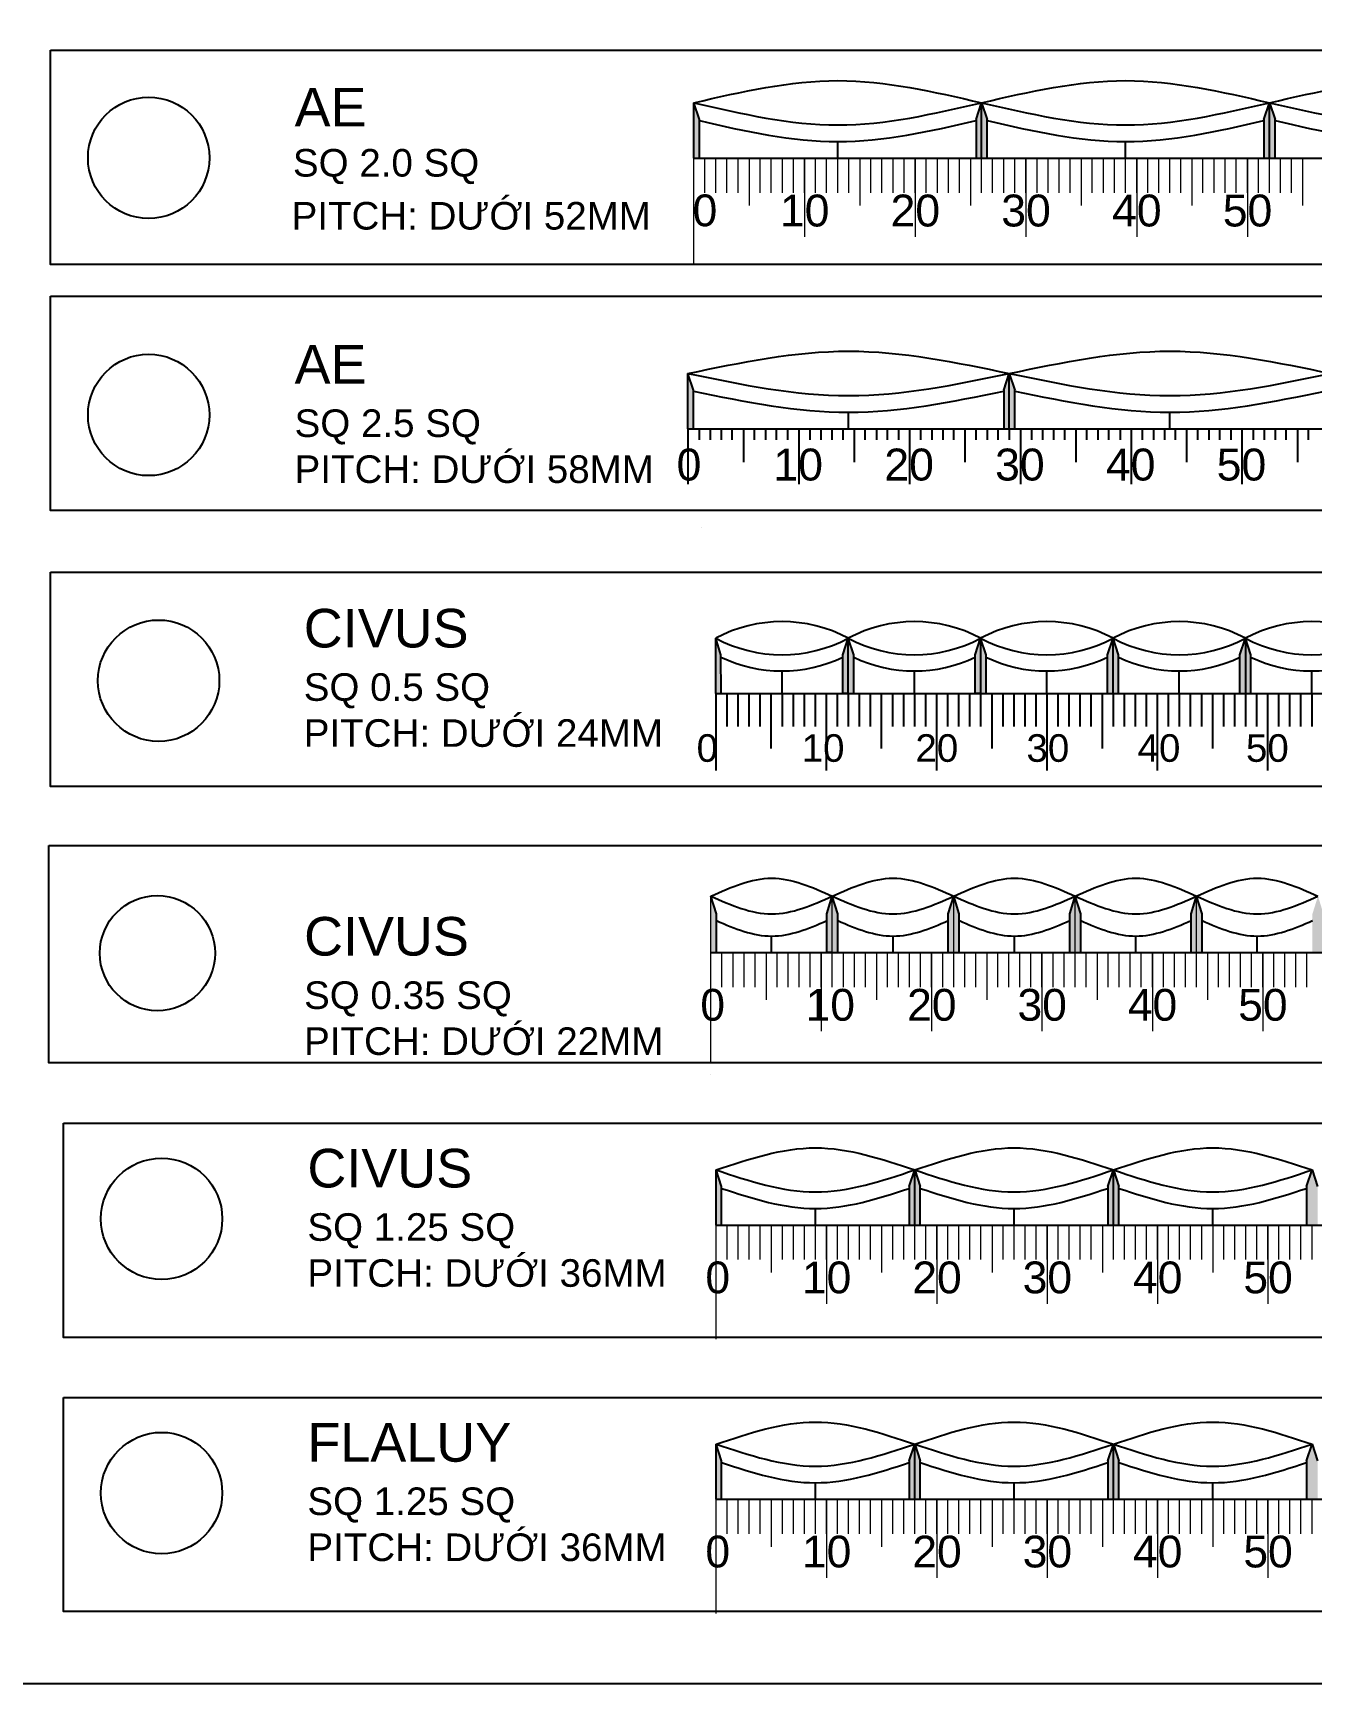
# Model space of a CAD drawing. Header units: millimetres. Extents: x 10828 to 12582, y 10200 to 11457.
# Drawn here: x 11408.8 to 11524.7, y 11159.7 to 11309.3 of the extents above; entities that cross this region are included whole.
import ezdxf

# ---------------------------------------------------------------- set-up
doc = ezdxf.new("R2010")
doc.units = ezdxf.units.MM
doc.linetypes.add('ACAD_ISO03W100', pattern=[30, 12, -18])
for name, color, linetype, lineweight in [('BTONG', 250, 'Continuous', 30), ('chigioixd', 1, 'ACAD_ISO03W100', 30), ('VATLIEU', 250, 'Continuous', 5)]:
    doc.layers.add(name, color=color, linetype=linetype, lineweight=lineweight)
doc.layers.add('GHICHU', color=7, linetype='Continuous')
doc.styles.get("Standard").update_dxf_attribs({"font": 'arial.ttf'})
doc.styles.add('VN-DIM', font='')
doc.styles.get('VN-DIM').set_extended_font_data('VNI-Helve')

# ---------------------------------------------------------------- blocks, each defined once
blk = doc.blocks.new('*U8')
h = blk.add_hatch(color=3)
h.dxf.hatch_style = 1
h.paths.add_polyline_path([(-11.79, 0.25), (-12.25, 1.75), (-12.25, -3.25), (-11.75, -3.25)])
h.paths.add_polyline_path([(-0.25, 1.75), (-0.75, 0.25), (-0.75, -3.25), (-0.25, -3.25)])
h.paths.add_polyline_path([(0.25, 0.25), (-0.25, 1.75), (-0.25, -3.25), (0.25, -3.25)])
h.paths.add_polyline_path([(11.75, 1.75), (11.25, 0.25), (11.25, -3.25), (11.75, -3.25)])
h.paths.add_polyline_path([(12.25, 0.25), (11.75, 1.75), (11.75, -3.25), (12.25, -3.25)])
for p, q in [((-0.75, 0.25), (-0.25, 1.75)), ((-0.25, -3.25), (-0.25, 1.75)), ((0.25, 0.25), (-0.25, 1.75)), ((11.25, 0.25), (11.75, 1.75)), ((11.75, 1.75), (11.75, -3.25)), ((12.25, 0.25), (11.75, 1.75)), ((-0.75, -3.25), (-0.75, 0.25)), ((0.25, -3.25), (0.25, 0.25)), ((11.25, -3.25), (11.25, 0.25)), ((12.25, -3.25), (12.25, 0.25))]:
    blk.add_line(p, q)
at = {"color": 1}
for p, q in [((-6.25, -3.25), (-6.25, -1.25)), ((5.75, -3.25), (5.75, -1.25))]:
    blk.add_line(p, q, dxfattribs=at)
at = {"color": 5}
for centre, start, end in [((-6.25, -9.5), 61.9275, 118.0725), ((5.75, 13), 241.9275, 298.0725)]:
    blk.add_arc(centre, 12.75, start, end, dxfattribs=at)
at = {"color": 6}
for centre, start, end in [((5.75, -9.5), 61.9275, 118.0725), ((-6.25, 13), 241.9275, 298.0725)]:
    blk.add_arc(centre, 12.75, start, end, dxfattribs=at)
at = {"color": 1}
for centre, start in [((-6.25, 11.53), 244.2665), ((5.75, 11.53), 244.4453)]:
    blk.add_arc(centre, 12.75, start, 295.5547, dxfattribs=at)
blk = doc.blocks.new('*U9')
at = {"color": 0, "linetype": 'ByBlock', "lineweight": -2, "transparency": 16777216}
for p in [(0, 0), (24, 0), (48, 0), (72, 0)]:
    blk.add_blockref('*U8', p, dxfattribs=at)

msp = doc.modelspace()

# ---------------------------------------------------------------- hatches: boundary and pattern name
h = msp.add_hatch(color=3)
h.dxf.hatch_style = 1
h.paths.add_polyline_path([(11469.18, 11301.46), (11468.67, 11302.97), (11468.67, 11297.95), (11469.18, 11297.95)])
h.paths.add_polyline_path([(11494.76, 11302.97), (11494.26, 11301.46), (11494.26, 11297.95), (11494.76, 11297.95)])
h.paths.add_polyline_path([(11495.26, 11301.46), (11494.76, 11302.97), (11494.76, 11297.95), (11495.26, 11297.95)])
h.paths.add_polyline_path([(11520.84, 11302.97), (11520.34, 11301.46), (11520.34, 11297.95), (11520.84, 11297.95)])
h.paths.add_polyline_path([(11521.35, 11301.46), (11520.84, 11302.97), (11520.84, 11297.95), (11521.35, 11297.95)])
h = msp.add_hatch(color=3)
h.dxf.hatch_style = 1
h.paths.add_polyline_path([(11521.35, 11301.46), (11520.84, 11302.97), (11520.84, 11297.95), (11521.35, 11297.95)])
h.paths.add_polyline_path([(11546.93, 11302.97), (11546.43, 11301.46), (11546.43, 11297.95), (11546.93, 11297.95)])
h.paths.add_polyline_path([(11547.43, 11301.46), (11546.93, 11302.97), (11546.93, 11297.95), (11547.43, 11297.95)])
h.paths.add_polyline_path([(11573.02, 11302.97), (11572.51, 11301.46), (11572.51, 11297.95), (11573.02, 11297.95)])
h.paths.add_polyline_path([(11573.52, 11301.46), (11573.02, 11302.97), (11573.02, 11297.95), (11573.52, 11297.95)])
h = msp.add_hatch(color=3)
h.dxf.hatch_style = 1
h.paths.add_polyline_path([(11468.65, 11276.94), (11468.15, 11278.44), (11468.15, 11273.42), (11468.65, 11273.42)])
h.paths.add_polyline_path([(11497.27, 11278.44), (11496.76, 11276.94), (11496.76, 11273.42), (11497.27, 11273.42)])
h.paths.add_polyline_path([(11497.77, 11276.94), (11497.27, 11278.44), (11497.27, 11273.42), (11497.77, 11273.42)])
h.paths.add_polyline_path([(11526.39, 11278.44), (11525.88, 11276.94), (11525.88, 11273.42), (11526.39, 11273.42)])
h.paths.add_polyline_path([(11526.89, 11276.94), (11526.39, 11278.44), (11526.39, 11273.42), (11526.89, 11273.42)])
h = msp.add_hatch(color=3)
h.dxf.hatch_style = 1
h.paths.add_polyline_path([(11470.73, 11229.46), (11470.23, 11231.08), (11470.23, 11225.96), (11470.73, 11225.96)])
h.paths.add_polyline_path([(11481.23, 11231.08), (11480.73, 11229.47), (11480.73, 11225.97), (11481.23, 11225.96)])
h.paths.add_polyline_path([(11481.73, 11229.46), (11481.23, 11231.08), (11481.23, 11225.96), (11481.73, 11225.96)])
h.paths.add_polyline_path([(11492.73, 11229.46), (11492.23, 11231.08), (11492.23, 11225.96), (11492.73, 11225.96)])
h.paths.add_polyline_path([(11492.23, 11231.08), (11491.73, 11229.47), (11491.73, 11225.96), (11492.23, 11225.96)])
h.paths.add_polyline_path([(11503.24, 11231.08), (11502.74, 11229.47), (11502.74, 11225.96), (11503.24, 11225.96)])
h.paths.add_polyline_path([(11503.74, 11229.46), (11503.24, 11231.08), (11503.24, 11225.96), (11503.74, 11225.96)])
h.paths.add_polyline_path([(11514.24, 11231.08), (11513.74, 11229.47), (11513.74, 11225.96), (11514.24, 11225.96)])
h.paths.add_polyline_path([(11514.74, 11229.46), (11514.24, 11231.08), (11514.24, 11225.96), (11514.74, 11225.96)])
h.paths.add_polyline_path([(11525.24, 11231.08), (11524.74, 11229.47), (11524.74, 11225.96), (11525.24, 11225.96)])
h.paths.add_polyline_path([(11525.74, 11229.46), (11525.24, 11231.08), (11525.24, 11225.96), (11525.74, 11225.96)])
h.paths.add_polyline_path([(11536.24, 11231.08), (11535.74, 11229.46), (11535.74, 11225.96), (11536.24, 11225.96)])
h.paths.add_polyline_path([(11536.74, 11229.46), (11536.24, 11231.08), (11536.24, 11225.96), (11536.74, 11225.96)])
h.paths.add_polyline_path([(11547.24, 11231.08), (11546.74, 11229.46), (11546.74, 11225.96), (11547.24, 11225.96)])
h.paths.add_polyline_path([(11547.74, 11229.46), (11547.24, 11231.08), (11547.24, 11225.96), (11547.74, 11225.96)])
h.paths.add_polyline_path([(11558.24, 11231.08), (11557.74, 11229.46), (11557.74, 11225.96), (11558.24, 11225.96)])
h.paths.add_polyline_path([(11558.74, 11229.46), (11558.24, 11231.08), (11558.24, 11225.96), (11558.74, 11225.96)])
h.paths.add_polyline_path([(11569.24, 11231.08), (11568.74, 11229.47), (11568.74, 11225.96), (11569.24, 11225.96)])
h.paths.add_polyline_path([(11569.74, 11229.46), (11569.24, 11231.08), (11569.24, 11225.96), (11569.74, 11225.96)])
h.paths.add_polyline_path([(11580.24, 11231.08), (11579.74, 11229.47), (11579.74, 11225.96), (11580.24, 11225.96)])
h = msp.add_hatch(color=3)
h.dxf.hatch_style = 1
h.paths.add_polyline_path([(11507.2, 11204.77), (11506.7, 11206.27), (11506.7, 11201.27), (11507.2, 11201.27)])
h.paths.add_polyline_path([(11506.7, 11206.27), (11506.2, 11204.77), (11506.2, 11201.27), (11506.7, 11201.27)])
h.paths.add_polyline_path([(11488.7, 11206.27), (11488.2, 11204.77), (11488.2, 11201.27), (11488.7, 11201.27)])
h.paths.add_polyline_path([(11489.2, 11204.77), (11488.7, 11206.27), (11488.7, 11201.27), (11489.2, 11201.27)])
h.paths.add_polyline_path([(11471.2, 11204.77), (11470.7, 11206.27), (11470.7, 11201.27), (11471.2, 11201.27)])
h = msp.add_hatch(color=3)
h.dxf.hatch_style = 1
h.paths.add_polyline_path([(11543.2, 11204.77), (11542.7, 11206.27), (11542.7, 11201.27), (11543.2, 11201.27)])
h.paths.add_polyline_path([(11542.7, 11206.27), (11542.2, 11204.77), (11542.2, 11201.27), (11542.7, 11201.27)])
h.paths.add_polyline_path([(11524.7, 11206.27), (11524.2, 11204.77), (11524.2, 11201.27), (11524.7, 11201.27)])
h.paths.add_polyline_path([(11525.2, 11204.77), (11524.7, 11206.27), (11524.7, 11201.27), (11525.2, 11201.27)])
h.paths.add_polyline_path([(11507.2, 11204.77), (11506.7, 11206.27), (11506.7, 11201.27), (11507.2, 11201.27)])
h = msp.add_hatch(color=3)
h.dxf.hatch_style = 1
h.paths.add_polyline_path([(11507.2, 11179.92), (11506.7, 11181.42), (11506.7, 11176.42), (11507.2, 11176.42)])
h.paths.add_polyline_path([(11506.7, 11181.42), (11506.2, 11179.92), (11506.2, 11176.42), (11506.7, 11176.42)])
h.paths.add_polyline_path([(11488.7, 11181.42), (11488.2, 11179.92), (11488.2, 11176.42), (11488.7, 11176.42)])
h.paths.add_polyline_path([(11489.2, 11179.92), (11488.7, 11181.42), (11488.7, 11176.42), (11489.2, 11176.42)])
h.paths.add_polyline_path([(11471.2, 11179.92), (11470.7, 11181.42), (11470.7, 11176.42), (11471.2, 11176.42)])
h = msp.add_hatch(color=3)
h.dxf.hatch_style = 1
h.paths.add_polyline_path([(11543.2, 11179.92), (11542.7, 11181.42), (11542.7, 11176.42), (11543.2, 11176.42)])
h.paths.add_polyline_path([(11542.7, 11181.42), (11542.2, 11179.92), (11542.2, 11176.42), (11542.7, 11176.42)])
h.paths.add_polyline_path([(11524.7, 11181.42), (11524.2, 11179.92), (11524.2, 11176.42), (11524.7, 11176.42)])
h.paths.add_polyline_path([(11525.2, 11179.92), (11524.7, 11181.42), (11524.7, 11176.42), (11525.2, 11176.42)])
h.paths.add_polyline_path([(11507.2, 11179.92), (11506.7, 11181.42), (11506.7, 11176.42), (11507.2, 11176.42)])

# ---------------------------------------------------------------- linework, layer by layer
for p, q in [((11468.67, 11297.95), (11468.67, 11302.97)), ((11469.18, 11301.46), (11468.67, 11302.97)), ((11494.26, 11301.46), (11494.76, 11302.97)), ((11494.76, 11297.95), (11494.76, 11302.97)), ((11494.76, 11302.97), (11495.26, 11301.46)), ((11520.34, 11301.46), (11520.84, 11302.97)), ((11520.84, 11297.95), (11520.84, 11302.97)), ((11520.84, 11302.97), (11521.35, 11301.46)), ((11468.67, 11297.95), (11468.67, 11301.46)), ((11469.18, 11297.95), (11469.18, 11301.46)), ((11494.26, 11301.46), (11494.26, 11297.95)), ((11495.26, 11297.95), (11495.26, 11301.46)), ((11520.34, 11301.46), (11520.34, 11297.95)), ((11521.35, 11297.95), (11521.35, 11301.46)), ((11468.15, 11273.42), (11468.15, 11278.44)), ((11468.65, 11276.94), (11468.15, 11278.44)), ((11496.76, 11276.94), (11497.27, 11278.44)), ((11497.27, 11273.42), (11497.27, 11278.44)), ((11497.27, 11278.44), (11497.77, 11276.94)), ((11468.65, 11273.42), (11468.65, 11276.94)), ((11496.76, 11276.94), (11496.76, 11273.42)), ((11497.77, 11273.42), (11497.77, 11276.94)), ((11468.15, 11273.42), (11478.19, 11273.42)), ((11468.15, 11273.42), (11469.15, 11273.42)), ((11468.15, 11273.42), (11468.15, 11268.4)), ((11469.15, 11273.42), (11469.15, 11272.42)), ((11469.15, 11273.42), (11470.15, 11273.42)), ((11470.15, 11273.42), (11470.15, 11272.42)), ((11470.15, 11273.42), (11471.16, 11273.42)), ((11471.16, 11273.42), (11471.16, 11272.42)), ((11472.16, 11272.42), (11472.16, 11273.42)), ((11472.16, 11273.42), (11473.17, 11273.42)), ((11473.17, 11273.42), (11473.17, 11270.41)), ((11474.17, 11272.42), (11474.17, 11273.42)), ((11474.17, 11273.42), (11475.17, 11273.42)), ((11475.17, 11273.42), (11475.17, 11272.42)), ((11476.18, 11272.42), (11476.18, 11273.42)), ((11476.18, 11273.42), (11477.18, 11273.42)), ((11477.18, 11273.42), (11477.18, 11272.42)), ((11478.19, 11273.42), (11478.19, 11268.4)), ((11478.19, 11273.42), (11488.23, 11273.42)), ((11478.19, 11273.42), (11479.19, 11273.42)), ((11478.19, 11273.42), (11478.19, 11268.4)), ((11479.19, 11273.42), (11479.19, 11272.42)), ((11479.19, 11273.42), (11480.2, 11273.42)), ((11480.2, 11273.42), (11480.2, 11272.42)), ((11480.2, 11273.42), (11481.2, 11273.42)), ((11481.2, 11273.42), (11481.2, 11272.42)), ((11482.2, 11272.42), (11482.2, 11273.42)), ((11482.2, 11273.42), (11483.21, 11273.42)), ((11483.21, 11273.42), (11483.21, 11270.41)), ((11484.21, 11272.42), (11484.21, 11273.42)), ((11484.21, 11273.42), (11485.22, 11273.42)), ((11485.22, 11273.42), (11485.22, 11272.42)), ((11486.22, 11272.42), (11486.22, 11273.42)), ((11486.22, 11273.42), (11487.22, 11273.42)), ((11487.22, 11273.42), (11487.22, 11272.42)), ((11488.23, 11273.42), (11488.23, 11268.4)), ((11488.23, 11273.42), (11498.27, 11273.42)), ((11488.23, 11273.42), (11489.23, 11273.42)), ((11488.23, 11273.42), (11488.23, 11268.4)), ((11489.23, 11273.42), (11489.23, 11272.42)), ((11489.23, 11273.42), (11490.24, 11273.42)), ((11490.24, 11273.42), (11490.24, 11272.42)), ((11490.24, 11273.42), (11491.24, 11273.42)), ((11491.24, 11273.42), (11491.24, 11272.42)), ((11492.25, 11272.42), (11492.25, 11273.42)), ((11492.25, 11273.42), (11493.25, 11273.42)), ((11493.25, 11273.42), (11493.25, 11270.41)), ((11494.25, 11272.42), (11494.25, 11273.42)), ((11494.25, 11273.42), (11495.26, 11273.42)), ((11495.26, 11273.42), (11495.26, 11272.42)), ((11496.26, 11272.42), (11496.26, 11273.42)), ((11496.26, 11273.42), (11497.27, 11273.42)), ((11497.27, 11273.42), (11497.27, 11272.42)), ((11498.27, 11273.42), (11498.27, 11268.4)), ((11498.27, 11273.42), (11508.31, 11273.42)), ((11498.27, 11273.42), (11499.27, 11273.42)), ((11498.27, 11273.42), (11498.27, 11268.4)), ((11499.27, 11273.42), (11499.27, 11272.42)), ((11499.27, 11273.42), (11500.28, 11273.42)), ((11500.28, 11273.42), (11500.28, 11272.42)), ((11500.28, 11273.42), (11501.28, 11273.42)), ((11501.28, 11273.42), (11501.28, 11272.42)), ((11502.29, 11272.42), (11502.29, 11273.42)), ((11502.29, 11273.42), (11503.29, 11273.42)), ((11503.29, 11273.42), (11503.29, 11270.41)), ((11504.29, 11272.42), (11504.29, 11273.42)), ((11504.29, 11273.42), (11505.3, 11273.42)), ((11505.3, 11273.42), (11505.3, 11272.42)), ((11506.3, 11272.42), (11506.3, 11273.42)), ((11506.3, 11273.42), (11507.31, 11273.42)), ((11507.31, 11273.42), (11507.31, 11272.42)), ((11508.31, 11273.42), (11508.31, 11268.4)), ((11508.31, 11273.42), (11518.35, 11273.42)), ((11508.31, 11273.42), (11509.32, 11273.42)), ((11508.31, 11273.42), (11508.31, 11268.4)), ((11509.32, 11273.42), (11509.32, 11272.42)), ((11509.32, 11273.42), (11510.32, 11273.42)), ((11510.32, 11273.42), (11510.32, 11272.42)), ((11510.32, 11273.42), (11511.32, 11273.42)), ((11511.32, 11273.42), (11511.32, 11272.42)), ((11512.33, 11272.42), (11512.33, 11273.42)), ((11512.33, 11273.42), (11513.33, 11273.42)), ((11513.33, 11273.42), (11513.33, 11270.41)), ((11514.34, 11272.42), (11514.34, 11273.42)), ((11514.34, 11273.42), (11515.34, 11273.42)), ((11515.34, 11273.42), (11515.34, 11272.42)), ((11516.34, 11272.42), (11516.34, 11273.42)), ((11516.34, 11273.42), (11517.35, 11273.42)), ((11517.35, 11273.42), (11517.35, 11272.42)), ((11518.35, 11273.42), (11518.35, 11268.4)), ((11518.35, 11273.42), (11528.39, 11273.42)), ((11518.35, 11273.42), (11519.36, 11273.42)), ((11518.35, 11273.42), (11518.35, 11268.4)), ((11519.36, 11273.42), (11519.36, 11272.42)), ((11519.36, 11273.42), (11520.36, 11273.42)), ((11520.36, 11273.42), (11520.36, 11272.42)), ((11520.36, 11273.42), (11521.37, 11273.42)), ((11521.37, 11273.42), (11521.37, 11272.42)), ((11522.37, 11272.42), (11522.37, 11273.42)), ((11522.37, 11273.42), (11523.37, 11273.42)), ((11523.37, 11273.42), (11523.37, 11270.41)), ((11524.38, 11272.42), (11524.38, 11273.42)), ((11524.38, 11273.42), (11525.38, 11273.42)), ((11470.67, 11249.45), (11470.67, 11254.45)), ((11471.13, 11252.95), (11470.67, 11254.45)), ((11471.17, 11249.45), (11471.13, 11252.95)), ((11470.67, 11249.45), (11470.67, 11242.45)), ((11470.67, 11249.45), (11471.67, 11249.45)), ((11470.67, 11249.45), (11471.17, 11249.45)), ((11471.67, 11249.45), (11471.67, 11246.45)), ((11471.67, 11249.45), (11472.67, 11249.45)), ((11472.67, 11249.45), (11472.67, 11246.45)), ((11472.67, 11249.45), (11473.67, 11249.45)), ((11473.67, 11249.45), (11473.67, 11246.45)), ((11473.67, 11249.45), (11474.67, 11249.45)), ((11474.67, 11249.45), (11474.67, 11246.45)), ((11474.67, 11249.45), (11475.67, 11249.45)), ((11475.67, 11249.45), (11475.67, 11244.45)), ((11475.67, 11249.45), (11476.67, 11249.45)), ((11476.67, 11249.45), (11476.67, 11246.45)), ((11476.67, 11249.45), (11477.67, 11249.45)), ((11477.67, 11249.45), (11477.67, 11246.45)), ((11477.67, 11249.45), (11478.67, 11249.45)), ((11478.67, 11249.45), (11478.67, 11246.45)), ((11478.67, 11249.45), (11479.67, 11249.45)), ((11479.67, 11249.45), (11479.67, 11246.45)), ((11479.67, 11249.45), (11480.67, 11249.45)), ((11480.67, 11249.45), (11480.67, 11242.45)), ((11480.67, 11249.45), (11480.67, 11242.45)), ((11480.67, 11249.45), (11481.67, 11249.45)), ((11481.67, 11249.45), (11481.67, 11246.45)), ((11481.67, 11249.45), (11482.67, 11249.45)), ((11482.67, 11249.45), (11482.17, 11249.45)), ((11482.67, 11249.45), (11482.67, 11246.45)), ((11482.67, 11249.45), (11483.67, 11249.45)), ((11482.67, 11249.45), (11483.17, 11249.45)), ((11483.67, 11249.45), (11483.67, 11246.45)), ((11483.67, 11249.45), (11484.67, 11249.45)), ((11484.67, 11249.45), (11484.67, 11246.45)), ((11484.67, 11249.45), (11485.67, 11249.45)), ((11485.67, 11249.45), (11485.67, 11244.45)), ((11485.67, 11249.45), (11486.67, 11249.45)), ((11486.67, 11249.45), (11486.67, 11246.45)), ((11486.67, 11249.45), (11487.67, 11249.45)), ((11487.67, 11249.45), (11487.67, 11246.45)), ((11487.67, 11249.45), (11488.67, 11249.45)), ((11488.67, 11249.45), (11488.67, 11246.45)), ((11488.67, 11249.45), (11489.67, 11249.45)), ((11489.67, 11249.45), (11489.67, 11246.45)), ((11489.67, 11249.45), (11490.67, 11249.45)), ((11490.67, 11249.45), (11490.67, 11242.45)), ((11490.67, 11249.45), (11490.67, 11242.45)), ((11490.67, 11249.45), (11491.67, 11249.45)), ((11491.67, 11249.45), (11491.67, 11246.45)), ((11491.67, 11249.45), (11492.67, 11249.45)), ((11492.67, 11249.45), (11492.67, 11246.45)), ((11492.67, 11249.45), (11493.67, 11249.45)), ((11493.67, 11249.45), (11493.67, 11246.45)), ((11493.67, 11249.45), (11494.67, 11249.45)), ((11494.67, 11249.45), (11494.17, 11249.45)), ((11494.67, 11249.45), (11494.67, 11246.45)), ((11494.67, 11249.45), (11495.67, 11249.45)), ((11494.67, 11249.45), (11495.17, 11249.45)), ((11495.67, 11249.45), (11495.67, 11244.45)), ((11495.67, 11249.45), (11496.67, 11249.45)), ((11496.67, 11249.45), (11496.67, 11246.45)), ((11496.67, 11249.45), (11497.67, 11249.45)), ((11497.67, 11249.45), (11497.67, 11246.45)), ((11497.67, 11249.45), (11498.67, 11249.45)), ((11498.67, 11249.45), (11498.67, 11246.45)), ((11498.67, 11249.45), (11499.67, 11249.45)), ((11499.67, 11249.45), (11499.67, 11246.45)), ((11499.67, 11249.45), (11500.67, 11249.45)), ((11500.67, 11249.45), (11500.67, 11242.45)), ((11500.67, 11249.45), (11500.67, 11242.45)), ((11500.67, 11249.45), (11501.67, 11249.45)), ((11501.67, 11249.45), (11501.67, 11246.45)), ((11501.67, 11249.45), (11502.67, 11249.45)), ((11502.67, 11249.45), (11502.67, 11246.45)), ((11502.67, 11249.45), (11503.67, 11249.45)), ((11503.67, 11249.45), (11503.67, 11246.45)), ((11503.67, 11249.45), (11504.67, 11249.45)), ((11504.67, 11249.45), (11504.67, 11246.45)), ((11504.67, 11249.45), (11505.67, 11249.45)), ((11505.67, 11249.45), (11505.67, 11244.45)), ((11505.67, 11249.45), (11506.67, 11249.45)), ((11506.67, 11249.45), (11506.67, 11246.45)), ((11506.67, 11249.45), (11507.67, 11249.45)), ((11507.67, 11249.45), (11507.67, 11246.45)), ((11507.67, 11249.45), (11508.67, 11249.45)), ((11508.67, 11249.45), (11508.67, 11246.45)), ((11508.67, 11249.45), (11509.67, 11249.45)), ((11509.67, 11249.45), (11509.67, 11246.45)), ((11509.67, 11249.45), (11510.67, 11249.45)), ((11510.67, 11249.45), (11510.67, 11242.45)), ((11510.67, 11249.45), (11510.67, 11242.45)), ((11510.67, 11249.45), (11511.67, 11249.45)), ((11511.67, 11249.45), (11511.67, 11246.45)), ((11511.67, 11249.45), (11512.67, 11249.45)), ((11512.67, 11249.45), (11512.67, 11246.45)), ((11512.67, 11249.45), (11513.67, 11249.45)), ((11513.67, 11249.45), (11513.67, 11246.45)), ((11513.67, 11249.45), (11514.67, 11249.45)), ((11514.67, 11249.45), (11514.67, 11246.45)), ((11514.67, 11249.45), (11515.67, 11249.45)), ((11515.67, 11249.45), (11515.67, 11244.45)), ((11515.67, 11249.45), (11516.67, 11249.45)), ((11516.67, 11249.45), (11516.67, 11246.45)), ((11516.67, 11249.45), (11517.67, 11249.45)), ((11517.67, 11249.45), (11517.67, 11246.45)), ((11517.67, 11249.45), (11518.67, 11249.45)), ((11518.67, 11249.45), (11518.67, 11246.45)), ((11518.67, 11249.45), (11519.67, 11249.45)), ((11519.67, 11249.45), (11519.67, 11246.45)), ((11519.67, 11249.45), (11520.67, 11249.45)), ((11520.67, 11249.45), (11520.67, 11242.45)), ((11520.67, 11249.45), (11520.67, 11242.45)), ((11520.67, 11249.45), (11521.67, 11249.45)), ((11521.67, 11249.45), (11521.67, 11246.45)), ((11521.67, 11249.45), (11522.67, 11249.45)), ((11522.67, 11249.45), (11522.67, 11246.45)), ((11522.67, 11249.45), (11523.67, 11249.45)), ((11523.67, 11249.45), (11523.67, 11246.45)), ((11523.67, 11249.45), (11524.67, 11249.45)), ((11524.67, 11249.45), (11524.67, 11246.45)), ((11524.67, 11249.45), (11525.67, 11249.45)), ((11470.73, 11229.46), (11470.23, 11231.08)), ((11480.73, 11229.47), (11481.23, 11231.08)), ((11481.73, 11229.46), (11481.23, 11231.08)), ((11491.73, 11229.47), (11492.23, 11231.08)), ((11492.73, 11229.46), (11492.23, 11231.08)), ((11502.74, 11229.47), (11503.24, 11231.08)), ((11503.74, 11229.46), (11503.24, 11231.08)), ((11513.74, 11229.47), (11514.24, 11231.08)), ((11514.74, 11229.46), (11514.24, 11231.08)), ((11470.7, 11201.27), (11470.7, 11206.27)), ((11471.2, 11204.77), (11470.7, 11206.27)), ((11488.2, 11204.77), (11488.7, 11206.27)), ((11488.7, 11201.27), (11488.7, 11206.27)), ((11488.7, 11206.27), (11489.2, 11204.77)), ((11506.2, 11204.77), (11506.7, 11206.27)), ((11506.7, 11201.27), (11506.7, 11206.27)), ((11506.7, 11206.27), (11507.2, 11204.77)), ((11524.2, 11204.77), (11524.7, 11206.27)), ((11524.7, 11206.27), (11525.2, 11204.77)), ((11471.2, 11201.27), (11471.2, 11204.77)), ((11488.2, 11204.77), (11488.2, 11201.27)), ((11489.2, 11201.27), (11489.2, 11204.77)), ((11506.2, 11204.77), (11506.2, 11201.27)), ((11507.2, 11201.27), (11507.2, 11204.77)), ((11524.2, 11204.77), (11524.2, 11201.27)), ((11470.7, 11176.42), (11470.7, 11181.42)), ((11471.2, 11179.92), (11470.7, 11181.42)), ((11488.2, 11179.92), (11488.7, 11181.42)), ((11488.7, 11176.42), (11488.7, 11181.42)), ((11488.7, 11181.42), (11489.2, 11179.92)), ((11506.2, 11179.92), (11506.7, 11181.42)), ((11506.7, 11176.42), (11506.7, 11181.42)), ((11506.7, 11181.42), (11507.2, 11179.92)), ((11524.2, 11179.92), (11524.7, 11181.42)), ((11524.7, 11181.42), (11525.2, 11179.92)), ((11471.2, 11176.42), (11471.2, 11179.92)), ((11488.2, 11179.92), (11488.2, 11176.42)), ((11489.2, 11176.42), (11489.2, 11179.92)), ((11506.2, 11179.92), (11506.2, 11176.42)), ((11507.2, 11176.42), (11507.2, 11179.92)), ((11524.2, 11179.92), (11524.2, 11176.42))]:
    msp.add_line(p, q)
at = {"color": 1}
for p, q in [((11481.72, 11297.95), (11481.72, 11299.46)), ((11507.8, 11297.95), (11507.8, 11299.46)), ((11482.71, 11273.42), (11482.71, 11274.93)), ((11511.83, 11273.42), (11511.83, 11274.93)), ((11470.73, 11225.96), (11470.73, 11229.46)), ((11480.73, 11225.97), (11480.73, 11229.47)), ((11481.73, 11225.96), (11481.73, 11229.46)), ((11491.73, 11225.97), (11491.73, 11229.47)), ((11492.73, 11225.96), (11492.73, 11229.46)), ((11502.74, 11225.97), (11502.74, 11229.47)), ((11503.74, 11225.96), (11503.74, 11229.46)), ((11513.74, 11225.97), (11513.74, 11229.47)), ((11514.74, 11225.96), (11514.74, 11229.46)), ((11475.73, 11225.96), (11475.73, 11227.46)), ((11486.73, 11225.96), (11486.73, 11227.46)), ((11497.74, 11225.96), (11497.74, 11227.46)), ((11508.74, 11225.96), (11508.74, 11227.46)), ((11519.74, 11225.96), (11519.74, 11227.46)), ((11479.7, 11201.27), (11479.7, 11202.77)), ((11497.7, 11201.27), (11497.7, 11202.77)), ((11515.7, 11201.27), (11515.7, 11202.77)), ((11479.7, 11176.42), (11479.7, 11177.92)), ((11497.7, 11176.42), (11497.7, 11177.92)), ((11515.7, 11176.42), (11515.7, 11177.92))]:
    msp.add_line(p, q, dxfattribs=at)
at = {"color": 0}
for p, q in [((11468.67, 11297.95), (11599.6, 11297.95)), ((11468.67, 11297.95), (11469.18, 11297.95)), ((11494.76, 11297.95), (11495.26, 11297.95)), ((11520.84, 11297.95), (11521.35, 11297.95)), ((11470.23, 11225.96), (11580.24, 11225.96)), ((11470.23, 11225.96), (11470.23, 11225.96)), ((11470.23, 11225.96), (11470.73, 11225.96)), ((11481.23, 11225.96), (11480.73, 11225.97)), ((11481.23, 11225.96), (11481.73, 11225.96)), ((11470.7, 11201.27), (11580.7, 11201.27)), ((11470.7, 11201.27), (11471.2, 11201.27)), ((11488.7, 11201.27), (11489.2, 11201.27)), ((11506.7, 11201.27), (11507.2, 11201.27)), ((11470.7, 11176.42), (11580.7, 11176.42)), ((11470.7, 11176.42), (11471.2, 11176.42)), ((11488.7, 11176.42), (11489.2, 11176.42)), ((11506.7, 11176.42), (11507.2, 11176.42))]:
    msp.add_line(p, q, dxfattribs=at)
for points in [[(11299.99, 11456.69), (11719.99, 11456.69), (11719.99, 11159.69), (11299.99, 11159.69)], [(11410.38, 11307.73), (11629.98, 11307.73), (11629.98, 11288.32), (11410.38, 11288.32)], [(11410.39, 11285.44), (11630, 11285.44), (11630, 11266.03), (11410.39, 11266.03)], [(11410.38, 11260.42), (11629.98, 11260.42), (11629.98, 11241.01), (11410.38, 11241.01)], [(11410.23, 11235.66), (11602.77, 11235.66), (11602.77, 11215.97), (11410.23, 11215.97)], [(11411.57, 11210.51), (11631.18, 11210.51), (11631.18, 11191.09), (11411.57, 11191.09)], [(11411.57, 11185.66), (11631.18, 11185.66), (11631.18, 11166.25), (11411.57, 11166.25)]]:
    msp.add_lwpolyline(points, close=True)
for centre, radius in [((11419.28, 11297.98), 5.5), ((11419.28, 11274.68), 5.5), ((11420.18, 11250.6), 5.5), ((11420.07, 11225.91), 5.22), ((11420.45, 11201.84), 5.5), ((11420.45, 11176.99), 5.5)]:
    msp.add_circle(centre, radius)
at = {"color": 5}
for points in [[(11468.67, 11302.97), (11481.72, 11304.98), (11494.76, 11302.97)], [(11520.84, 11302.97), (11533.89, 11304.98), (11546.93, 11302.97)], [(11494.76, 11302.97), (11507.8, 11300.96), (11520.84, 11302.97)], [(11468.15, 11278.44), (11482.71, 11280.46), (11497.27, 11278.44)], [(11497.27, 11278.44), (11511.83, 11276.43), (11526.39, 11278.44)], [(11470.23, 11231.08), (11475.73, 11232.71), (11481.23, 11231.08)], [(11492.23, 11231.08), (11497.74, 11232.71), (11503.24, 11231.08)], [(11514.24, 11231.08), (11519.74, 11232.71), (11525.24, 11231.08)], [(11481.23, 11231.08), (11486.74, 11229.46), (11492.24, 11231.08)], [(11503.24, 11231.08), (11508.74, 11229.46), (11514.24, 11231.08)], [(11470.7, 11206.27), (11479.7, 11208.27), (11488.7, 11206.27)], [(11506.7, 11206.27), (11515.7, 11208.27), (11524.7, 11206.27)], [(11488.7, 11206.27), (11497.7, 11204.27), (11506.7, 11206.27)], [(11470.7, 11181.42), (11479.7, 11183.42), (11488.7, 11181.42)], [(11506.7, 11181.42), (11515.7, 11183.42), (11524.7, 11181.42)], [(11488.7, 11181.42), (11497.7, 11179.42), (11506.7, 11181.42)]]:
    msp.add_spline(points, degree=3, dxfattribs=at)
at = {"color": 6}
for points in [[(11494.76, 11302.97), (11507.8, 11304.98), (11520.84, 11302.97)], [(11468.67, 11302.97), (11481.72, 11300.96), (11494.76, 11302.97)], [(11520.84, 11302.97), (11533.89, 11300.96), (11546.93, 11302.97)], [(11497.27, 11278.44), (11511.83, 11280.46), (11526.39, 11278.44)], [(11468.15, 11278.44), (11482.71, 11276.43), (11497.27, 11278.44)], [(11481.23, 11231.08), (11486.74, 11232.71), (11492.24, 11231.08)], [(11503.24, 11231.08), (11508.74, 11232.71), (11514.24, 11231.08)], [(11470.23, 11231.08), (11475.73, 11229.46), (11481.23, 11231.08)], [(11492.23, 11231.08), (11497.74, 11229.46), (11503.24, 11231.08)], [(11514.24, 11231.08), (11519.74, 11229.46), (11525.24, 11231.08)], [(11488.7, 11206.27), (11497.7, 11208.27), (11506.7, 11206.27)], [(11470.7, 11206.27), (11479.7, 11204.27), (11488.7, 11206.27)], [(11506.7, 11206.27), (11515.7, 11204.27), (11524.7, 11206.27)], [(11488.7, 11181.42), (11497.7, 11183.42), (11506.7, 11181.42)], [(11470.7, 11181.42), (11479.7, 11179.42), (11488.7, 11181.42)], [(11506.7, 11181.42), (11515.7, 11179.42), (11524.7, 11181.42)]]:
    msp.add_spline(points, degree=3, dxfattribs=at)
at = {"color": 1}
for points in [[(11469.18, 11301.35), (11473.36, 11300.39), (11481.72, 11298.53), (11490.08, 11300.39), (11494.26, 11301.35)], [(11495.26, 11301.35), (11499.44, 11300.39), (11507.8, 11298.53), (11516.16, 11300.39), (11520.34, 11301.35)], [(11521.35, 11301.35), (11525.53, 11300.39), (11533.89, 11298.53), (11542.25, 11300.39), (11546.43, 11301.35)], [(11468.65, 11276.84), (11473.33, 11275.87), (11482.71, 11273.99), (11492.08, 11275.87), (11496.76, 11276.84)], [(11497.77, 11276.84), (11502.45, 11275.87), (11511.83, 11273.99), (11521.2, 11275.87), (11525.88, 11276.84)], [(11471.2, 11204.6), (11474.03, 11203.66), (11479.7, 11201.87), (11485.36, 11203.66), (11488.2, 11204.6)], [(11489.2, 11204.6), (11492.03, 11203.66), (11497.7, 11201.87), (11503.36, 11203.66), (11506.2, 11204.6)], [(11507.2, 11204.6), (11510.03, 11203.66), (11515.7, 11201.87), (11521.36, 11203.66), (11524.2, 11204.6)], [(11471.2, 11179.75), (11474.03, 11178.81), (11479.7, 11177.03), (11485.36, 11178.81), (11488.2, 11179.75)], [(11489.2, 11179.75), (11492.03, 11178.81), (11497.7, 11177.03), (11503.36, 11178.81), (11506.2, 11179.75)], [(11507.2, 11179.75), (11510.03, 11178.81), (11515.7, 11177.03), (11521.36, 11178.81), (11524.2, 11179.75)]]:
    msp.add_open_spline(points, degree=3, dxfattribs=at)
for points in [[(11470.73, 11228.86), (11472.4, 11228.13), (11475.73, 11226.79), (11479.07, 11228.13), (11480.73, 11228.86)], [(11481.73, 11228.86), (11483.4, 11228.13), (11486.73, 11226.79), (11490.07, 11228.13), (11491.73, 11228.86)], [(11492.74, 11228.86), (11494.4, 11228.13), (11497.74, 11226.79), (11501.07, 11228.13), (11502.74, 11228.86)], [(11503.74, 11228.86), (11505.4, 11228.13), (11508.74, 11226.79), (11512.07, 11228.13), (11513.74, 11228.86)], [(11514.74, 11228.86), (11516.4, 11228.13), (11519.74, 11226.79), (11523.07, 11228.13), (11524.74, 11228.86)]]:
    msp.add_open_spline(points, degree=3, knots=[0.521719, 0.521719, 0.521719, 0.521719, 5.735117, 10.947798, 10.947798, 10.947798, 10.947798], dxfattribs=at)
at = {"color": 2}
msp.add_open_spline([(11481.23, 11229.08), (11481.23, 11229.08), (11481.23, 11229.08), (11481.24, 11229.08)], degree=3, dxfattribs=at)
at = {"layer": 'BTONG', "color": 0, "linetype": 'ByBlock', "lineweight": 13, "ltscale": 0.13}
for p, q in [((11468.67, 11294.82), (11468.67, 11297.95)), ((11469.68, 11294.82), (11469.68, 11297.95)), ((11470.68, 11294.82), (11470.68, 11297.95)), ((11471.68, 11294.82), (11471.68, 11297.95)), ((11472.69, 11294.82), (11472.69, 11297.95)), ((11473.69, 11297.95), (11473.69, 11293.65)), ((11474.69, 11294.82), (11474.69, 11297.95)), ((11475.7, 11294.82), (11475.7, 11297.95)), ((11476.7, 11294.82), (11476.7, 11297.95)), ((11477.7, 11294.82), (11477.7, 11297.95)), ((11478.71, 11294.82), (11478.71, 11297.95)), ((11479.71, 11294.82), (11479.71, 11297.95)), ((11480.71, 11294.82), (11480.71, 11297.95)), ((11481.72, 11294.82), (11481.72, 11297.95)), ((11482.72, 11294.82), (11482.72, 11297.95)), ((11483.72, 11297.95), (11483.72, 11293.65)), ((11484.73, 11294.82), (11484.73, 11297.95)), ((11485.73, 11294.82), (11485.73, 11297.95)), ((11486.73, 11294.82), (11486.73, 11297.95)), ((11487.74, 11294.82), (11487.74, 11297.95)), ((11488.74, 11294.82), (11488.74, 11297.95)), ((11489.74, 11294.82), (11489.74, 11297.95)), ((11490.75, 11294.82), (11490.75, 11297.95)), ((11491.75, 11294.82), (11491.75, 11297.95)), ((11492.75, 11294.82), (11492.75, 11297.95)), ((11493.76, 11297.95), (11493.76, 11293.65)), ((11494.76, 11294.82), (11494.76, 11297.95)), ((11495.76, 11294.82), (11495.76, 11297.95)), ((11496.77, 11294.82), (11496.77, 11297.95)), ((11497.77, 11294.82), (11497.77, 11297.95)), ((11498.77, 11294.82), (11498.77, 11297.95)), ((11499.78, 11294.82), (11499.78, 11297.95)), ((11500.78, 11294.82), (11500.78, 11297.95)), ((11501.78, 11294.82), (11501.78, 11297.95)), ((11502.79, 11294.82), (11502.79, 11297.95)), ((11503.79, 11297.95), (11503.79, 11293.65)), ((11504.79, 11294.82), (11504.79, 11297.95)), ((11505.8, 11294.82), (11505.8, 11297.95)), ((11506.8, 11294.82), (11506.8, 11297.95)), ((11507.8, 11294.82), (11507.8, 11297.95)), ((11508.81, 11294.82), (11508.81, 11297.95)), ((11509.81, 11294.82), (11509.81, 11297.95)), ((11510.81, 11294.82), (11510.81, 11297.95)), ((11511.82, 11294.82), (11511.82, 11297.95)), ((11512.82, 11294.82), (11512.82, 11297.95)), ((11513.82, 11297.95), (11513.82, 11293.65)), ((11514.82, 11294.82), (11514.82, 11297.95)), ((11515.83, 11294.82), (11515.83, 11297.95)), ((11516.83, 11294.82), (11516.83, 11297.95)), ((11517.83, 11294.82), (11517.83, 11297.95)), ((11518.84, 11294.82), (11518.84, 11297.95)), ((11519.84, 11294.82), (11519.84, 11297.95)), ((11520.84, 11294.82), (11520.84, 11297.95)), ((11521.85, 11294.82), (11521.85, 11297.95)), ((11522.85, 11294.82), (11522.85, 11297.95)), ((11523.85, 11297.95), (11523.85, 11293.65)), ((11470.23, 11222.84), (11470.23, 11225.96)), ((11471.23, 11222.84), (11471.23, 11225.96)), ((11472.23, 11222.84), (11472.23, 11225.96)), ((11473.23, 11222.84), (11473.23, 11225.96)), ((11474.23, 11222.84), (11474.23, 11225.96)), ((11475.23, 11225.96), (11475.23, 11221.68)), ((11476.23, 11222.84), (11476.23, 11225.96)), ((11477.23, 11222.84), (11477.23, 11225.96)), ((11478.23, 11222.84), (11478.23, 11225.96)), ((11479.23, 11222.84), (11479.23, 11225.96)), ((11480.23, 11222.84), (11480.23, 11225.96)), ((11481.23, 11222.84), (11481.23, 11225.96)), ((11482.23, 11222.84), (11482.23, 11225.96)), ((11483.23, 11222.84), (11483.23, 11225.96)), ((11484.23, 11222.84), (11484.23, 11225.96)), ((11485.23, 11225.96), (11485.23, 11221.68)), ((11486.23, 11222.84), (11486.23, 11225.96)), ((11487.23, 11222.84), (11487.23, 11225.96)), ((11488.23, 11222.84), (11488.23, 11225.96)), ((11489.23, 11222.84), (11489.23, 11225.96)), ((11490.23, 11222.84), (11490.23, 11225.96)), ((11491.23, 11222.84), (11491.23, 11225.96)), ((11492.23, 11222.84), (11492.23, 11225.96)), ((11493.23, 11222.84), (11493.23, 11225.96)), ((11494.23, 11222.84), (11494.23, 11225.96)), ((11495.23, 11225.96), (11495.23, 11221.68)), ((11496.23, 11222.84), (11496.23, 11225.96)), ((11497.23, 11222.84), (11497.23, 11225.96)), ((11498.23, 11222.84), (11498.23, 11225.96)), ((11499.23, 11222.84), (11499.23, 11225.96)), ((11500.23, 11222.84), (11500.23, 11225.96)), ((11501.23, 11222.84), (11501.23, 11225.96)), ((11502.23, 11222.84), (11502.23, 11225.96)), ((11503.23, 11222.84), (11503.23, 11225.96)), ((11504.23, 11222.84), (11504.23, 11225.96)), ((11505.23, 11225.96), (11505.23, 11221.68)), ((11506.23, 11222.84), (11506.23, 11225.96)), ((11507.23, 11222.84), (11507.23, 11225.96)), ((11508.23, 11222.84), (11508.23, 11225.96)), ((11509.23, 11222.84), (11509.23, 11225.96)), ((11510.23, 11222.84), (11510.23, 11225.96)), ((11511.23, 11222.84), (11511.23, 11225.96)), ((11512.23, 11222.84), (11512.23, 11225.96)), ((11513.23, 11222.84), (11513.23, 11225.96)), ((11514.23, 11222.84), (11514.23, 11225.96)), ((11515.23, 11225.96), (11515.23, 11221.68)), ((11516.23, 11222.84), (11516.23, 11225.96)), ((11517.23, 11222.84), (11517.23, 11225.96)), ((11518.23, 11222.84), (11518.23, 11225.96)), ((11519.23, 11222.84), (11519.23, 11225.96)), ((11520.23, 11222.84), (11520.23, 11225.96)), ((11521.23, 11222.84), (11521.23, 11225.96)), ((11522.23, 11222.84), (11522.23, 11225.96)), ((11523.23, 11222.84), (11523.23, 11225.96)), ((11524.23, 11222.84), (11524.23, 11225.96)), ((11470.7, 11198.14), (11470.7, 11201.27)), ((11471.7, 11198.14), (11471.7, 11201.27)), ((11472.7, 11198.14), (11472.7, 11201.27)), ((11473.7, 11198.14), (11473.7, 11201.27)), ((11474.7, 11198.14), (11474.7, 11201.27)), ((11475.7, 11201.27), (11475.7, 11196.98)), ((11476.7, 11198.14), (11476.7, 11201.27)), ((11477.7, 11198.14), (11477.7, 11201.27)), ((11478.7, 11198.14), (11478.7, 11201.27)), ((11479.7, 11198.14), (11479.7, 11201.27)), ((11480.7, 11198.14), (11480.7, 11201.27)), ((11481.7, 11198.14), (11481.7, 11201.27)), ((11482.7, 11198.14), (11482.7, 11201.27)), ((11483.7, 11198.14), (11483.7, 11201.27)), ((11484.7, 11198.14), (11484.7, 11201.27)), ((11485.7, 11201.27), (11485.7, 11196.98)), ((11486.7, 11198.14), (11486.7, 11201.27)), ((11487.7, 11198.14), (11487.7, 11201.27)), ((11488.7, 11198.14), (11488.7, 11201.27)), ((11489.7, 11198.14), (11489.7, 11201.27)), ((11490.7, 11198.14), (11490.7, 11201.27)), ((11491.7, 11198.14), (11491.7, 11201.27)), ((11492.7, 11198.14), (11492.7, 11201.27)), ((11493.7, 11198.14), (11493.7, 11201.27)), ((11494.7, 11198.14), (11494.7, 11201.27)), ((11495.7, 11201.27), (11495.7, 11196.98)), ((11496.7, 11198.14), (11496.7, 11201.27)), ((11497.7, 11198.14), (11497.7, 11201.27)), ((11498.7, 11198.14), (11498.7, 11201.27)), ((11499.7, 11198.14), (11499.7, 11201.27)), ((11500.7, 11198.14), (11500.7, 11201.27)), ((11501.7, 11198.14), (11501.7, 11201.27)), ((11502.7, 11198.14), (11502.7, 11201.27)), ((11503.7, 11198.14), (11503.7, 11201.27)), ((11504.7, 11198.14), (11504.7, 11201.27)), ((11505.7, 11201.27), (11505.7, 11196.98)), ((11506.7, 11198.14), (11506.7, 11201.27)), ((11507.7, 11198.14), (11507.7, 11201.27)), ((11508.7, 11198.14), (11508.7, 11201.27)), ((11509.7, 11198.14), (11509.7, 11201.27)), ((11510.7, 11198.14), (11510.7, 11201.27)), ((11511.7, 11198.14), (11511.7, 11201.27)), ((11512.7, 11198.14), (11512.7, 11201.27)), ((11513.7, 11198.14), (11513.7, 11201.27)), ((11514.7, 11198.14), (11514.7, 11201.27)), ((11515.7, 11201.27), (11515.7, 11196.98)), ((11516.7, 11198.14), (11516.7, 11201.27)), ((11517.7, 11198.14), (11517.7, 11201.27)), ((11518.7, 11198.14), (11518.7, 11201.27)), ((11519.7, 11198.14), (11519.7, 11201.27)), ((11520.7, 11198.14), (11520.7, 11201.27)), ((11521.7, 11198.14), (11521.7, 11201.27)), ((11522.7, 11198.14), (11522.7, 11201.27)), ((11523.7, 11198.14), (11523.7, 11201.27)), ((11524.7, 11198.14), (11524.7, 11201.27)), ((11470.7, 11173.3), (11470.7, 11176.42)), ((11471.7, 11173.3), (11471.7, 11176.42)), ((11472.7, 11173.3), (11472.7, 11176.42)), ((11473.7, 11173.3), (11473.7, 11176.42)), ((11474.7, 11173.3), (11474.7, 11176.42)), ((11475.7, 11176.42), (11475.7, 11172.13)), ((11476.7, 11173.3), (11476.7, 11176.42)), ((11477.7, 11173.3), (11477.7, 11176.42)), ((11478.7, 11173.3), (11478.7, 11176.42)), ((11479.7, 11173.3), (11479.7, 11176.42)), ((11480.7, 11173.3), (11480.7, 11176.42)), ((11481.7, 11173.3), (11481.7, 11176.42)), ((11482.7, 11173.3), (11482.7, 11176.42)), ((11483.7, 11173.3), (11483.7, 11176.42)), ((11484.7, 11173.3), (11484.7, 11176.42)), ((11485.7, 11176.42), (11485.7, 11172.13)), ((11486.7, 11173.3), (11486.7, 11176.42)), ((11487.7, 11173.3), (11487.7, 11176.42)), ((11488.7, 11173.3), (11488.7, 11176.42)), ((11489.7, 11173.3), (11489.7, 11176.42)), ((11490.7, 11173.3), (11490.7, 11176.42)), ((11491.7, 11173.3), (11491.7, 11176.42)), ((11492.7, 11173.3), (11492.7, 11176.42)), ((11493.7, 11173.3), (11493.7, 11176.42)), ((11494.7, 11173.3), (11494.7, 11176.42)), ((11495.7, 11176.42), (11495.7, 11172.13)), ((11496.7, 11173.3), (11496.7, 11176.42)), ((11497.7, 11173.3), (11497.7, 11176.42)), ((11498.7, 11173.3), (11498.7, 11176.42)), ((11499.7, 11173.3), (11499.7, 11176.42)), ((11500.7, 11173.3), (11500.7, 11176.42)), ((11501.7, 11173.3), (11501.7, 11176.42)), ((11502.7, 11173.3), (11502.7, 11176.42)), ((11503.7, 11173.3), (11503.7, 11176.42)), ((11504.7, 11173.3), (11504.7, 11176.42)), ((11505.7, 11176.42), (11505.7, 11172.13)), ((11506.7, 11173.3), (11506.7, 11176.42)), ((11507.7, 11173.3), (11507.7, 11176.42)), ((11508.7, 11173.3), (11508.7, 11176.42)), ((11509.7, 11173.3), (11509.7, 11176.42)), ((11510.7, 11173.3), (11510.7, 11176.42)), ((11511.7, 11173.3), (11511.7, 11176.42)), ((11512.7, 11173.3), (11512.7, 11176.42)), ((11513.7, 11173.3), (11513.7, 11176.42)), ((11514.7, 11173.3), (11514.7, 11176.42)), ((11515.7, 11176.42), (11515.7, 11172.13)), ((11516.7, 11173.3), (11516.7, 11176.42)), ((11517.7, 11173.3), (11517.7, 11176.42)), ((11518.7, 11173.3), (11518.7, 11176.42)), ((11519.7, 11173.3), (11519.7, 11176.42)), ((11520.7, 11173.3), (11520.7, 11176.42)), ((11521.7, 11173.3), (11521.7, 11176.42)), ((11522.7, 11173.3), (11522.7, 11176.42)), ((11523.7, 11173.3), (11523.7, 11176.42)), ((11524.7, 11173.3), (11524.7, 11176.42))]:
    msp.add_line(p, q, dxfattribs=at)
at = {"layer": 'BTONG', "color": 9, "linetype": 'ByBlock', "lineweight": 13, "ltscale": 0.13}
for p, q in [((11470.23, 11225.96), (11470.23, 11231.08)), ((11481.23, 11225.96), (11481.23, 11231.08)), ((11492.23, 11225.96), (11492.23, 11231.08)), ((11503.24, 11225.96), (11503.24, 11231.08)), ((11514.24, 11223.96), (11514.24, 11231.08))]:
    msp.add_line(p, q, dxfattribs=at)
at = {"layer": 'VATLIEU', "color": 4, "linetype": 'ByBlock', "lineweight": 13, "ltscale": 0.13}
for p, q in [((11468.67, 11288.36), (11468.67, 11297.95)), ((11478.71, 11297.95), (11478.71, 11290.81)), ((11488.74, 11297.95), (11488.74, 11290.81)), ((11498.77, 11297.95), (11498.77, 11290.81)), ((11508.81, 11297.95), (11508.81, 11290.81)), ((11518.84, 11297.95), (11518.84, 11290.81)), ((11470.23, 11215.97), (11470.23, 11225.96)), ((11480.23, 11225.96), (11480.23, 11218.84)), ((11490.23, 11225.96), (11490.23, 11218.84)), ((11500.23, 11225.96), (11500.23, 11218.84)), ((11510.23, 11225.96), (11510.23, 11218.84)), ((11520.23, 11225.96), (11520.23, 11218.84)), ((11470.7, 11190.93), (11470.7, 11201.27)), ((11480.7, 11201.27), (11480.7, 11194.14)), ((11490.7, 11201.27), (11490.7, 11194.14)), ((11500.7, 11201.27), (11500.7, 11194.14)), ((11510.7, 11201.27), (11510.7, 11194.14)), ((11520.7, 11201.27), (11520.7, 11194.14)), ((11470.7, 11166.08), (11470.7, 11176.42)), ((11480.7, 11176.42), (11480.7, 11169.3)), ((11490.7, 11176.42), (11490.7, 11169.3)), ((11500.7, 11176.42), (11500.7, 11169.3)), ((11510.7, 11176.42), (11510.7, 11169.3)), ((11520.7, 11176.42), (11520.7, 11169.3))]:
    msp.add_line(p, q, dxfattribs=at)
at = {"layer": 'VATLIEU'}
for p, q in [((11469.36, 11264.52), (11469.36, 11264.52)), ((11470.23, 11214.9), (11470.23, 11214.9))]:
    msp.add_line(p, q, dxfattribs=at)

# ---------------------------------------------------------------- block references
msp.add_blockref('*U9', (11482.92, 11252.7))

# ---------------------------------------------------------------- texts
for s, height, p in [('AE', 3.5, (11432.5, 11300.82)), ('SQ 2.0 SQ', 2.5, (11432.35, 11296.28)), ('PITCH: DƯỚI 52MM', 2.5, (11432.23, 11291.48)), ('0', 2.5, (11468.93, 11243.25)), ('10', 2.5, (11478.45, 11243.25)), ('20', 2.5, (11488.76, 11243.25)), ('30', 2.5, (11498.82, 11243.25)), ('40', 2.5, (11508.89, 11243.25)), ('50', 2.5, (11518.71, 11243.25))]:
    msp.add_text(s, height=height).set_placement(p)
at = {"char_height": 2.5, "attachment_point": 1}
for s, insert in [('{\\H1.4x;AE\\P}SQ 2.5 SQ\\PPITCH: DƯỚI 58MM', (11432.5, 11281.02)), ('{\\H1.4x;CIVUS\\P}SQ 0.5 SQ\\PPITCH: DƯỚI 24MM', (11433.33, 11257.11)), ('{\\H1.4x;CIVUS}\\PSQ 0.35 SQ\\PPITCH: DƯỚI 22MM', (11433.36, 11229.19)), ('{\\H1.4x;CIVUS\\P}SQ 1.25 SQ\\PPITCH: DƯỚI 36MM', (11433.66, 11208.18)), ('{\\H1.4x;FLALUY\\P}SQ 1.25 SQ\\PPITCH: DƯỚI 36MM', (11433.66, 11183.33))]:
    msp.add_mtext_dynamic_manual_height_columns(s, width=33.1939, gutter_width=12.5, heights=[0], dxfattribs=dict(at, insert=insert))
at = {"layer": 'chigioixd', "color": 0, "style": 'VN-DIM'}
for height, p in [(2.88, (11468.57, 11291.78)), (2.89, (11467.12, 11268.74)), (2.88, (11469.73, 11195.09)), (2.88, (11469.73, 11170.25))]:
    msp.add_text('0', height=height, dxfattribs=at).set_placement(p)
at = {"layer": 'chigioixd', "color": 0, "linetype": 'ByBlock', "ltscale": 0.13, "insert": (11469.27, 11222.67), "char_height": 2.88, "attachment_point": 1, "style": 'VN-DIM'}
msp.add_mtext('0', dxfattribs=at)
at = {"layer": 'GHICHU', "color": 0, "style": 'VN-DIM'}
for s, height, p in [('10', 2.889, (11476.48, 11291.76)), ('20', 2.889, (11486.51, 11291.76)), ('30', 2.889, (11496.54, 11291.76)), ('40', 2.889, (11506.58, 11291.76)), ('50', 2.889, (11516.61, 11291.76)), ('10', 2.892, (11475.89, 11268.74)), ('20', 2.892, (11485.94, 11268.74)), ('30', 2.892, (11495.98, 11268.74)), ('40', 2.892, (11506.02, 11268.74)), ('50', 2.892, (11516.06, 11268.74)), ('10', 2.88, (11478.48, 11195.09)), ('20', 2.88, (11488.48, 11195.09)), ('30', 2.88, (11498.48, 11195.09)), ('40', 2.88, (11508.48, 11195.09)), ('50', 2.88, (11518.48, 11195.09)), ('10', 2.88, (11478.48, 11170.25)), ('20', 2.88, (11488.48, 11170.25)), ('30', 2.88, (11498.48, 11170.25)), ('40', 2.88, (11508.48, 11170.25)), ('50', 2.88, (11518.48, 11170.25))]:
    msp.add_text(s, height=height, dxfattribs=at).set_placement(p)
at = {"layer": 'GHICHU', "color": 0, "char_height": 2.88, "attachment_point": 1, "style": 'VN-DIM'}
for s, insert in [('10', (11478.81, 11222.67)), ('20', (11488.01, 11222.67)), ('30', (11498.01, 11222.67)), ('40', (11508.01, 11222.67)), ('50', (11518.01, 11222.67))]:
    msp.add_mtext(s, dxfattribs=dict(at, insert=insert))

doc.saveas('drawing.dxf')
